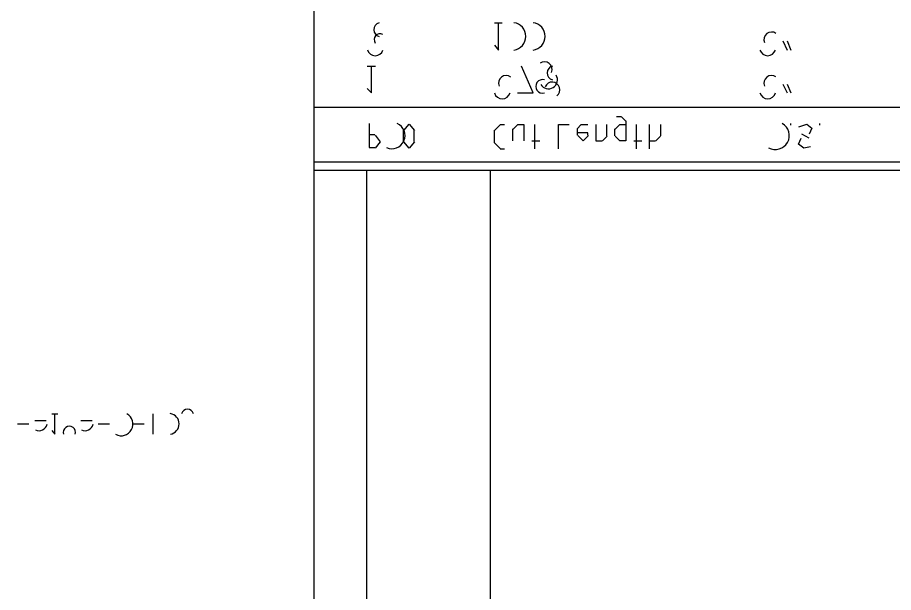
# Model space of a CAD drawing. Header units: millimetres. Extents: x 6 to 1147, y -20 to 811.
# Drawn here: x 763.1 to 932.3, y 596.2 to 707.1 of the extents above; entities that cross this region are included whole.
import ezdxf

# ---------------------------------------------------------------- set-up
doc = ezdxf.new("R2010")
doc.units = ezdxf.units.MM
for name, color, linetype in [('ARCS', 4, 'Continuous'), ('CURVES', 6, 'Continuous'), ('LINES', 7, 'Continuous')]:
    doc.layers.add(name, color=color, linetype=linetype)

msp = doc.modelspace()

# ---------------------------------------------------------------- linework, layer by layer
at = {"layer": 'ARCS'}
for centre, radius, start, end in [((833.32, 704.77), 1.37, 105.5928, 255.0686), ((858.64, 703.48), 2.66, 277.7652, 82.2348), ((862.36, 703.48), 2.66, 277.7652, 82.2348), ((833.14, 702.85), 1.14, 62.7839, 214.992), ((908.77, 702.85), 1.47, 54.4623, 202.3801), ((832.21, 701.32), 1.57, 197.418, 341.9166), ((908.02, 701.32), 1.57, 197.7447, 342.2553), ((864.91, 697.09), 1.47, 337.6199, 125.5377), ((866.8, 696.43), 1.37, 104.9314, 254.4072), ((857.5, 694.45), 1.47, 53.3929, 202.7824), ((865.66, 695.11), 1.75, 211.7989, 30.1137), ((908.77, 694.45), 1.47, 54.4623, 202.3801), ((864.52, 693.82), 1.31, 74.0546, 285.9454), ((866.41, 693.19), 1.47, 305.5377, 157.6199), ((856.75, 692.98), 1.56, 195.9454, 344.6499), ((908.02, 692.98), 1.56, 195.6422, 344.3578), ((835.42, 684.34), 2.55, 246.4477, 66.4477), ((909.52, 684.34), 2.69, 240.5725, 60.5725), ((795.94, 630.34), 1.18, 14.7436, 165.2564), ((783.16, 628.66), 2.26, 241.3895, 61.3895), ((792.34, 628.69), 2, 278.7462, 81.5111), ((767.29, 628.99), 1.61, 243.8532, 346.2637), ((773.14, 627.04), 1.2, 342.4744, 197.5256), ((776.17, 628.99), 1.61, 243.8532, 346.2637)]:
    msp.add_arc(centre, radius, start, end, dxfattribs=at)
at = {"layer": 'CURVES'}
for p, q in [((856, 700.84), (856, 706.12)), ((855.28, 701.8), (856, 700.84)), ((831.52, 692.56), (831.52, 697.72)), ((862.72, 692.56), (860.44, 697.72)), ((830.68, 693.4), (831.52, 692.56)), ((859.72, 692.56), (862.72, 692.56)), ((879.7, 688), (880.6, 687.1)), ((880.6, 687.16), (880.6, 683.32)), ((831.04, 686.68), (831.04, 682)), ((837.76, 685.3), (838.78, 686.56)), ((838.78, 686.56), (839.8, 685.3)), ((855.28, 685.3), (856.42, 686.44)), ((858.88, 685.54), (859.78, 686.44)), ((859.72, 686.44), (860.92, 686.44)), ((860.92, 686.44), (860.92, 683.32)), ((867.64, 681.76), (867.64, 686.44)), ((867.64, 686.44), (869.68, 686.44)), ((871.24, 685.66), (872.02, 686.44)), ((874.84, 686.44), (874.84, 683.32)), ((878.56, 685.54), (879.46, 686.44)), ((914.03, 686.04), (915.58, 686.56)), ((915.58, 686.56), (916.57, 685.78)), ((916.57, 685.78), (916.04, 684.63)), ((832.18, 684.4), (833.2, 683.14)), ((873.28, 684.88), (871.24, 684.88)), ((872.38, 683.32), (871.36, 684.34)), ((873.4, 684.34), (872.38, 683.32)), ((873.28, 684.4), (873.28, 684.88)), ((877, 684.22), (876.1, 683.32)), ((879.46, 683.32), (878.56, 684.22)), ((887.32, 684.22), (886.42, 683.32)), ((913.99, 682.66), (914.52, 683.81)), ((831.04, 682), (832.12, 682)), ((833.2, 683.14), (832.18, 681.88)), ((838.78, 681.88), (837.76, 683.14)), ((839.8, 683.14), (838.78, 681.88)), ((856.42, 681.76), (855.28, 682.9)), ((874.84, 683.32), (876.04, 683.32)), ((880.6, 683.32), (879.4, 683.32)), ((914.98, 681.88), (913.99, 682.66)), ((916.31, 682.14), (915.01, 681.88)), ((770.32, 626.68), (770.32, 630.64)), ((769.72, 627.4), (770.32, 626.68))]:
    msp.add_line(p, q, dxfattribs=at)
at = {"layer": 'LINES'}
for p, q in [((820.36, 802.48), (820.36, 39.28)), ((855.28, 706.12), (856.72, 706.12)), ((910.96, 702.64), (911.8, 700.84)), ((911.8, 702.64), (912.52, 700.84)), ((830.68, 697.72), (832.24, 697.72)), ((910.96, 694.24), (911.8, 692.56)), ((911.8, 694.24), (912.52, 692.56)), ((820.36, 689.8), (1137.16, 689.8)), ((878.8, 688), (879.64, 688)), ((837.64, 685.36), (837.64, 683.2)), ((839.68, 685.36), (839.68, 683.2)), ((855.16, 685.36), (855.16, 682.96)), ((856.36, 686.44), (857.2, 686.44)), ((858.76, 685.6), (858.76, 683.32)), ((862.96, 686.44), (862.96, 681.76)), ((871.24, 685.72), (871.24, 684.4)), ((871.96, 686.44), (873.28, 686.44)), ((876.88, 686.44), (876.88, 684.28)), ((878.44, 685.6), (878.44, 684.28)), ((879.4, 686.44), (880.6, 686.44)), ((882.64, 686.44), (882.64, 681.76)), ((885.16, 686.44), (885.16, 681.76)), ((887.32, 686.44), (887.32, 684.28)), ((912.4, 686.68), (912.4, 686.32)), ((918.04, 686.68), (918.04, 686.32)), ((831.04, 684.52), (832.12, 684.52)), ((914.56, 684.64), (916, 683.92)), ((862.48, 683.32), (864.04, 683.32)), ((882.16, 683.32), (883.72, 683.32)), ((885.16, 683.32), (886.36, 683.32)), ((856.36, 681.76), (857.2, 681.76)), ((820.36, 679.24), (1137.16, 679.24)), ((820.36, 677.68), (1137.16, 677.68)), ((830.56, 677.68), (830.56, 382.12)), ((854.44, 677.68), (854.44, 382.12)), ((769.72, 630.64), (770.92, 630.64)), ((789.28, 630.64), (789.28, 626.68)), ((763.12, 628.72), (765.28, 628.72)), ((766.48, 629.32), (768.64, 629.32)), ((775.36, 629.32), (777.52, 629.32)), ((778.72, 628.72), (780.88, 628.72)), ((785.44, 628.72), (787.6, 628.72))]:
    msp.add_line(p, q, dxfattribs=at)

doc.saveas('drawing.dxf')
